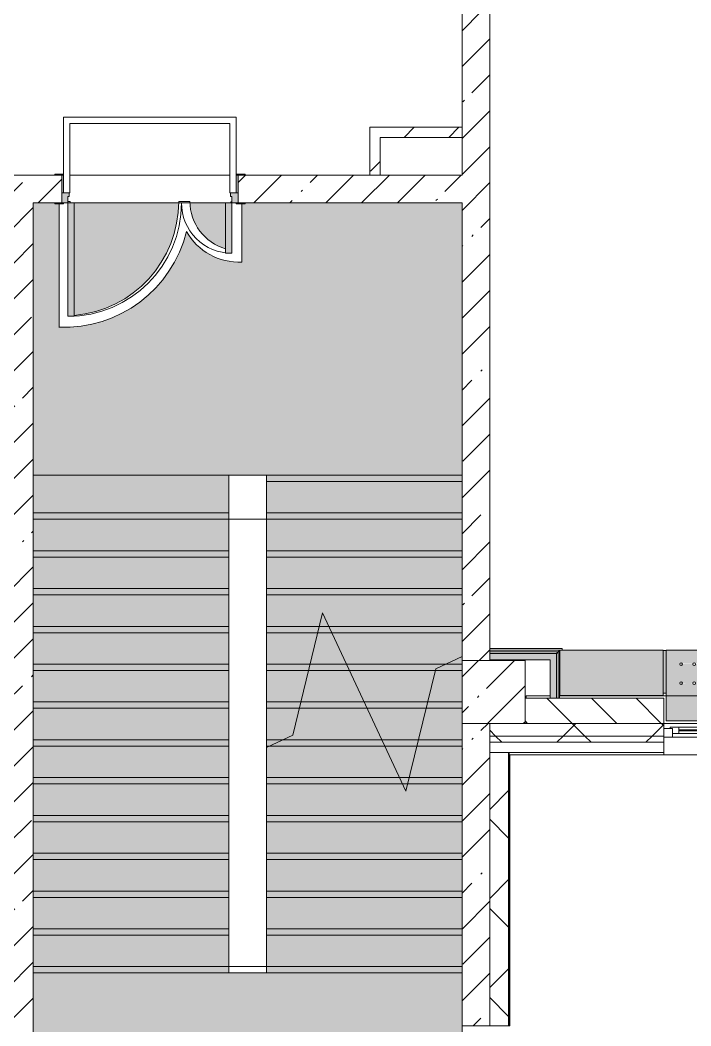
# Model space of a CAD drawing. Header units: millimetres. Extents: x 11693 to 241752, y -8553 to 29926.
# Drawn here: x 161715 to 167035, y 1150 to 9130 of the extents above; entities that cross this region are included whole.
import ezdxf

# ---------------------------------------------------------------- set-up
doc = ezdxf.new("R2010")
doc.units = ezdxf.units.MM
doc.linetypes.add('200_ШТРИХ__ш1_п0_6_', pattern=[80, 50, -30])
for name, color, linetype, lineweight in [('A-DETL-MBND', 7, '200_ШТРИХ__ш1_п0_6_', 9), ('A-GLAZ-2', 7, 'Continuous', 5), ('A-WALL-2', 7, 'Continuous', 9), ('A-WALL-5', 7, 'Continuous', 5), ('I-WALL-3', 7, 'Continuous', 5), ('S-COLS', 7, 'Continuous', 5), ('S-STRS-4', 7, 'Continuous', 5), ('S-STRS-MBND-1', 7, 'Continuous', 5), ('Знаки', 7, 'Continuous', 5)]:
    doc.layers.add(name, color=color, linetype=linetype, lineweight=lineweight)
for name, color, linetype, lineweight, true_color in [('A-DOOR-2', 7, 'Continuous', 5, 0xaaaaaa), ('A-DOOR-3', 7, 'Continuous', 5, 0xe2e2e2), ('A-DOOR-FRAM-2', 7, 'Continuous', 5, 0xe2e2e2), ('A-DOOR-FRAM-3', 7, 'Continuous', 5, 0xaaaaaa), ('A-FLOR-1', 7, 'Continuous', 5, 0xaaaaaa), ('I-WALL-1', 7, 'Continuous', 5, 0xe7e7e7), ('Знаки-2', 7, 'Continuous', 5, 0xd7cfbf)]:
    doc.layers.add(name, color=color, linetype=linetype, lineweight=lineweight, true_color=true_color)
doc.layers.add('S-STRS-3', color=7, linetype='Continuous', lineweight=15, true_color=0xd7cdc4, transparency=1)
pattern_1 = [(45, (89739.8, 0), (-353.5534, 353.5534), []), (135, (89739.8, 0), (-353.5534, -353.5534), [])]
pattern_2 = [(45, (89739.8, 0), (-285.1231, 285.1231), []), (45, (90024.94, 0), (-285.1231, 285.1231), [504.031, -100.806, 16.764, -84.042])]
pattern_3 = [(45, (89739.81, 0), (-176.7767, 176.7767), [])]
pattern_4 = [(45, (89739.8, 0), (-530.33, 530.33), []), (135, (89739.8, 0), (-530.33, -530.33), [])]

# ---------------------------------------------------------------- blocks, each defined once
blk = doc.blocks.new('BSC_Колонна _Прямоугольная - 500х500-V45-Общий план 2 этажа с размещением фрагментов 2_1-2_7')
at = {"layer": 'S-COLS'}
h = blk.add_hatch(dxfattribs=at)
h.set_pattern_fill('FP_44', color=256, style=0, pattern_type=2)
h.set_pattern_definition([(45, (-75730, -3800), (-285.1231, 285.1231), []), (45, (-75444.88, -3800), (-285.1231, 285.1231), [504.031, -100.806, 16.764, -84.042])])
h.paths.add_polyline_path([(250, -250), (250, 250), (-250, 250), (-250, -250), (47.5, -250)])
for p, q in [((250, 250), (-250, 250)), ((-250, 250), (-250, -250)), ((250, -250), (250, 250)), ((-250, -250), (250, -250))]:
    blk.add_line(p, q, dxfattribs=at)
blk = doc.blocks.new('110_Дверь_СКБ_2Ст - Д-1 Лестничная клетка EIS60-24319353-Общий план 2 этажа с размещением фрагментов 2_1-2_7')
at = {"layer": 'A-DOOR-3'}
for points in [[(612.5, 1010), (612.5, 110), (662.5, 110), (662.5, 1010)], [(-587.5, 510), (-637.5, 510), (-637.5, 110), (-587.5, 110)], [(712.5, 30), (697.5, 30), (697.5, -110), (712.5, -110), (712.5, -66.3)]]:
    blk.add_hatch(color=256, dxfattribs=at).paths.add_polyline_path(points)
h = blk.add_hatch(color=256, dxfattribs=at)
h.paths.add_polyline_path([(662.5, 110), (662.5, 60), (652.5, 60), (652.5, 30), (712.5, 30), (712.5, 110)])
h.paths.add_polyline_path([(-637.5, 110), (-687.5, 110), (-687.5, 30), (-627.5, 30), (-627.5, 60), (-637.5, 60)])
at = {"layer": 'A-DOOR-FRAM-2'}
for points in [[(-672.5, 118), (-742.5, 118), (-742.5, 110), (-672.5, 110)], [(697.5, 118), (697.5, 110), (767.5, 110), (767.5, 118)], [(-672.5, 30), (-687.5, 30), (-687.5, -110), (-672.5, -110), (-672.5, -66.3)], [(-712, -110), (-742.5, -110), (-742.5, -118), (-672.5, -118), (-672.5, -110)], [(697.5, -110), (697.5, -118), (767.5, -118), (767.5, -110)]]:
    blk.add_hatch(color=256, dxfattribs=at).paths.add_polyline_path(points)
at = {"layer": 'A-DOOR-2'}
for p, q in [((662.5, 1010), (612.5, 1010)), ((612.5, 1010), (612.5, 110)), ((662.5, 110), (662.5, 1010)), ((-637.5, 510), (-637.5, 110)), ((-587.5, 510), (-637.5, 510)), ((-587.5, 110), (-587.5, 510)), ((-637.5, 110), (-587.5, 110)), ((612.5, 110), (662.5, 110))]:
    blk.add_line(p, q, dxfattribs=at)
for centre, radius, start, end in [((662.5, 110), 900, 90, 180), ((-637.5, 110), 400, 360, 90)]:
    blk.add_arc(centre, radius, start, end, dxfattribs=at)
at = {"layer": 'A-DOOR-FRAM-3'}
for p, q in [((-672.5, 118), (-742.5, 118)), ((-742.5, 118), (-742.5, 110)), ((-742.5, 110), (-672.5, 110)), ((-637.5, 110), (-687.5, 110)), ((-687.5, 110), (-687.5, 30)), ((-672.5, 110), (-672.5, 118)), ((-637.5, 60), (-637.5, 110)), ((662.5, 110), (662.5, 60)), ((712.5, 110), (662.5, 110)), ((767.5, 118), (697.5, 118)), ((697.5, 118), (697.5, 110)), ((697.5, 110), (767.5, 110)), ((712.5, 30), (712.5, 110)), ((767.5, 110), (767.5, 118)), ((-687.5, 30), (-627.5, 30)), ((-672.5, 30), (-687.5, 30)), ((-687.5, 30), (-687.5, -110)), ((-672.5, -110), (-672.5, 30)), ((-627.5, 60), (-637.5, 60)), ((-627.5, 30), (-627.5, 60)), ((662.5, 60), (652.5, 60)), ((652.5, 60), (652.5, 30)), ((652.5, 30), (712.5, 30)), ((712.5, 30), (697.5, 30)), ((697.5, 30), (697.5, -110)), ((712.5, -110), (712.5, 30)), ((-672.5, -110), (-742.5, -110)), ((-742.5, -110), (-742.5, -118)), ((-742.5, -118), (-672.5, -118)), ((-687.5, -110), (-672.5, -110)), ((-672.5, -118), (-672.5, -110)), ((697.5, -110), (712.5, -110)), ((767.5, -110), (697.5, -110)), ((697.5, -110), (697.5, -118)), ((697.5, -118), (767.5, -118)), ((767.5, -118), (767.5, -110))]:
    blk.add_line(p, q, dxfattribs=at)
blk = doc.blocks.new('120_Окно_СКБ_1Ст - 120_Окно_СКБ_1Ст 900х2500_h_-19906150-Общий план 2 этажа с размещением фрагментов 2_1-2_7')
at = {"layer": 'A-GLAZ-2'}
for p, q in [((-450, -75), (-450, -5)), ((-450, -5), (-380, -5)), ((450, -5), (-450, -5)), ((-380, -75), (-450, -75)), ((-450, -75), (-400, -75)), ((-380, -75), (-400, -75)), ((-400, -75), (-400, -85)), ((-380, -5), (-380, -75)), ((380, -35), (-380, -35)), ((-380, -35), (-380, -75)), ((-330, -85), (-330, -35)), ((-330, -55), (330, -55)), ((330, -65), (-330, -65)), ((330, -85), (330, -35)), ((380, -75), (380, -5)), ((380, -5), (450, -5)), ((380, -75), (380, -35)), ((450, -75), (380, -75)), ((400, -75), (380, -75)), ((400, -75), (450, -75)), ((400, -85), (400, -75)), ((450, -5), (450, -75)), ((-400, -85), (400, -85)), ((400, -85), (-400, -85))]:
    blk.add_line(p, q, dxfattribs=at)
blk = doc.blocks.new('Зашивка радиатора_ с перфорацией М1 - Зашивка радиатора_ с перфорацией М1-V220-Общий план 2 этажа с размещением фрагментов 2_1-2_7')
at = {"layer": 'Знаки-2'}
blk.add_hatch(color=256, dxfattribs=at).paths.add_polyline_path([(430, 380), (-430, 380), (-430, 180), (430, 180), (430, 348.5)])
h = blk.add_hatch(color=256, dxfattribs=at)
h.paths.add_polyline_path([(430.2, 180), (-430, 180), (-430, -179.9), (430.2, -179.9)])
h.paths.add_polyline_path([(1, 90.4), (320.9, 85.4), (320.9, 75.4), (312.2, 70.4), (303.6, 75.4), (303.6, 85.4), (307.2, 89), (217.2, 85.4), (216.1, 74), (208.5, 70.4), (199.8, 75.4), (199.8, 85.4), (203.5, 89), (113.4, 85.4), (113.4, 75.4), (104.7, 70.4), (96.1, 75.4), (96.1, 85.4), (99.7, 89), (9.7, 85.4), (9.7, 75.4), (1, 70.4), (-7.7, 75.4), (-7.7, 85.4), (-4, 89), (-94.1, 85.4), (-94.1, 75.4), (-102.8, 70.4), (-111.4, 75.4), (-111.4, 85.4), (-107.8, 89), (-197.8, 85.4), (-197.8, 75.4), (-206.5, 70.4), (-215.2, 75.4), (-215.2, 85.4), (-211.5, 89), (-301.6, 85.4), (-301.6, 75.4), (-310.3, 70.4), (-318.9, 75.4), (-318.9, 85.4), (-310.3, 90.4), (-295.9, 90), (-102.8, 90.4)])
h.paths.add_polyline_path([(-206.5, -59.6), (-197.8, -64.6), (-197.8, -74.6), (-201.5, -78.3), (-111.4, -74.6), (-111.4, -64.6), (-102.8, -59.6), (-94.1, -64.6), (-94.1, -74.6), (-97.8, -78.3), (-7.7, -74.6), (-7.7, -64.6), (1, -59.6), (9.7, -64.6), (9.7, -74.6), (6, -78.3), (96.1, -74.6), (96.1, -64.6), (104.7, -59.6), (113.4, -64.6), (113.4, -74.6), (109.7, -78.3), (199.8, -74.6), (199.8, -64.6), (208.5, -59.6), (217.2, -64.6), (216.1, -76), (216.1, -78.3), (303.6, -74.6), (303.6, -64.6), (312.2, -59.6), (320.9, -64.6), (320.9, -74.6), (312.2, -79.6), (309.7, -79.3), (-318.9, -74.6), (-318.9, -64.6), (-310.3, -59.6), (-301.6, -64.6), (-301.6, -74.6), (-305.3, -78.3), (-215.2, -74.6), (-215.2, -64.6), (-209.1, -60)])
at = {"layer": 'Знаки'}
for p, q in [((430, 380), (-430, 380)), ((-430, 380), (-430, 180)), ((430, 180), (430, 380)), ((-430, 180), (430, 180)), ((430.2, 180), (-430, 180)), ((-430, 180), (-430, -179.9)), ((430.2, -179.9), (430.2, 180)), ((-430, -179.9), (430.2, -179.9))]:
    blk.add_line(p, q, dxfattribs=at)
for centre, start, end in [((-310.3, 80.4), 180, 0), ((-310.3, 80.4), 0, 180), ((-206.5, 80.4), 0, 180), ((-206.5, 80.4), 180, 360), ((-102.8, 80.4), 0, 180), ((-102.8, 80.4), 180, 0), ((1, 80.4), 0, 180), ((1, 80.4), 180, 0), ((104.7, 80.4), 0, 180), ((104.7, 80.4), 180, 360), ((208.5, 80.4), 0, 180), ((208.5, 80.4), 180, 0), ((312.2, 80.4), 0, 180), ((312.2, 80.4), 180, 0), ((-310.3, -69.6), 0, 180), ((-310.3, -69.6), 180, 0), ((-206.5, -69.6), 0, 180), ((-206.5, -69.6), 180, 0), ((-102.8, -69.6), 0, 180), ((-102.8, -69.6), 180, 0), ((1, -69.6), 0, 180), ((1, -69.6), 180, 0), ((104.7, -69.6), 0, 180), ((104.7, -69.6), 180, 0), ((208.5, -69.6), 0, 180), ((208.5, -69.6), 180, 0), ((312.2, -69.6), 0, 180), ((312.2, -69.6), 180, 0)]:
    blk.add_arc(centre, 10, start, end, dxfattribs=at)
blk = doc.blocks.new('Зашивка_ опоясывающая панель - Зашивка_ опоясывающая панель-V229-Общий план 2 этажа с размещением фрагментов 2_1-2_7')
at = {"layer": 'Знаки-2'}
blk.add_hatch(color=256, dxfattribs=at).paths.add_polyline_path([(-406.2, -160), (-406.2, 180), (-430, 180), (-430, -160)])
at = {"layer": 'Знаки'}
for p, q in [((-430, -160), (-430, 180)), ((-430, 180), (-406, 180)), ((-430, -160), (-406.2, -160))]:
    blk.add_line(p, q, dxfattribs=at)
blk = doc.blocks.new('Зашивка без перфорации М3 - М3_11-30988427-Общий план 2 этажа с размещением фрагментов 2_1-2_7')
at = {"layer": 'Знаки-2'}
blk.add_hatch(color=256, dxfattribs=at).paths.add_polyline_path([(-430, 180), (-430, -179.9), (390.2, -179.9), (390.2, 180), (-156.2, 180)])
at = {"layer": 'Знаки'}
for p, q in [((390.2, 180), (-430, 180)), ((-430, 180), (-430, -179.9)), ((390.2, -179.9), (390.2, 180)), ((-430, -179.9), (390.2, -179.9))]:
    blk.add_line(p, q, dxfattribs=at)

msp = doc.modelspace()

# ---------------------------------------------------------------- hatches: boundary and pattern name
at = {"layer": 'A-WALL-5'}
h = msp.add_hatch(dxfattribs=at)
h.set_pattern_fill('FP_59', color=256, style=0, pattern_type=2)
h.set_pattern_definition([(135, (89739.81, 0), (-176.7767, -176.7767), [])])
h.paths.add_polyline_path([(166541.3, 3550), (166819.8, 3550), (166819.8, 3750), (165719.8, 3750), (165719.8, 3550)])
h.paths.add_polyline_path([(169819.8, 3550), (170089.8, 3550), (170089.8, 3750), (169819.8, 3750), (169819.8, 3601.5)])
h.paths.add_polyline_path([(168589.4, 3550), (168919.8, 3550), (168919.8, 3750), (167719.8, 3750), (167719.8, 3550)])
h = msp.add_hatch(dxfattribs=at)
h.set_pattern_fill('FP_49', color=256, style=0, pattern_type=2)
h.set_pattern_definition(pattern_1)
h.paths.add_polyline_path([(174439.8, 3450), (174439.8, 3550), (173859.8, 3550), (173859.8, 3450), (174221.5, 3450)])
h.paths.add_polyline_path([(168919.8, 3450), (168919.8, 3550), (167719.8, 3550), (167719.8, 3450), (168589.4, 3450)])
h.paths.add_polyline_path([(170089.8, 3450), (171159.8, 3450), (171159.8, 3550), (169819.8, 3550), (169819.8, 3450)])
h.paths.add_polyline_path([(165439.8, 3450), (166819.8, 3450), (166819.8, 3550), (165439.8, 3550)])
h = msp.add_hatch(dxfattribs=at)
h.set_pattern_fill('FP_49', color=256, style=0, pattern_type=2)
h.set_pattern_definition(pattern_1)
h.paths.add_polyline_path([(174539.8, 3400), (174539.8, 3450), (173859.8, 3450), (173859.8, 3400), (174439.8, 3400)])
h.paths.add_polyline_path([(169819.8, 3400), (171159.8, 3400), (171159.8, 3450), (169819.8, 3450)])
h.paths.add_polyline_path([(168919.8, 3400), (168919.8, 3450), (167719.8, 3450), (167719.8, 3400), (168589.4, 3400)])
h.paths.add_polyline_path([(166541.3, 3400), (166819.8, 3400), (166819.8, 3450), (165439.8, 3450), (165439.8, 3400), (165517.3, 3400)])
h = msp.add_hatch(dxfattribs=at)
h.set_pattern_fill('FP_49', color=256, style=0, pattern_type=2)
h.set_pattern_definition(pattern_1)
h.paths.add_polyline_path([(165439.8, -250), (165589.8, -250), (165589.8, 350), (165439.8, 350), (165439.8, -100)])
h.paths.add_polyline_path([(165589.8, 1150), (165589.8, 3320), (165439.8, 3320), (165439.8, 1150), (165517.3, 1150)])
at = {"layer": 'I-WALL-1'}
for points in [[(165919.2, 4055), (165969.2, 4055), (165969.2, 4105), (165439.8, 4105), (165439.8, 4055), (165517.3, 4055)], [(165969.2, 3750), (165969.2, 4055), (165919.2, 4055), (165919.2, 3750)]]:
    msp.add_hatch(color=256, dxfattribs=at).paths.add_polyline_path(points)
at = {"layer": 'I-WALL-3'}
h = msp.add_hatch(dxfattribs=at)
h.set_pattern_fill('FP_57', color=256, style=0, pattern_type=2)
h.set_pattern_definition(pattern_2)
h.paths.add_polyline_path([(165219.8, 7900), (165439.8, 7900), (165439.8, 9352.3), (165219.8, 9352.3), (165219.8, 8200)])
h.paths.add_polyline_path([(165219.8, 10792.3), (165439.8, 10792.3), (165439.8, 10900), (165219.8, 10895.5)])
h = msp.add_hatch(dxfattribs=at)
h.set_pattern_fill('FP_61', color=256, style=0, pattern_type=2)
h.set_pattern_definition(pattern_3)
h.paths.add_polyline_path([(164569.8, 7900), (164569.8, 8280), (164489.8, 8280), (164493.3, 7900)])
h = msp.add_hatch(dxfattribs=at)
h.set_pattern_fill('FP_61', color=256, style=0, pattern_type=2)
h.set_pattern_definition(pattern_3)
h.paths.add_polyline_path([(165219.8, 8200), (165219.8, 8280), (164569.8, 8280), (164569.8, 8200)])
h = msp.add_hatch(dxfattribs=at)
h.set_pattern_fill('FP_57', color=256, style=0, pattern_type=2)
h.set_pattern_definition(pattern_2)
h.paths.add_polyline_path([(161819.8, 120), (161819.8, 7900), (161610.5, 7900), (161610.5, 120)])
h = msp.add_hatch(dxfattribs=at)
h.set_pattern_fill('FP_57', color=256, style=0, pattern_type=2)
h.set_pattern_definition(pattern_2)
h.paths.add_polyline_path([(165219.8, 7680), (165219.8, 7900), (163444.8, 7900), (163444.8, 7680), (164493.3, 7680)])
h.paths.add_polyline_path([(161819.8, 7680), (162044.8, 7680), (162044.8, 7900), (161819.8, 7900), (161819.8, 7856.3)])
h = msp.add_hatch(dxfattribs=at)
h.set_pattern_fill('FP_57', color=256, style=0, pattern_type=2)
h.set_pattern_definition(pattern_2)
h.paths.add_polyline_path([(165439.8, -100), (165439.8, 350), (165219.8, 350), (165219.8, -100)])
h.paths.add_polyline_path([(165439.8, 1150), (165439.8, 3550), (165219.8, 3550), (165219.8, 1150)])
h.paths.add_polyline_path([(165439.8, 4050), (165439.8, 7900), (165219.8, 7900), (165219.8, 4050), (165402.1, 4050)])
h = msp.add_hatch(dxfattribs=at)
h.set_pattern_fill('FP_169', color=256, style=0, pattern_type=2)
h.set_pattern_definition(pattern_4)
h.paths.add_polyline_path([(165981.7, 4117.5), (165994.2, 4117.5), (165994.2, 4130), (165439.8, 4130), (165439.8, 4117.5), (165517.3, 4117.5)])
h = msp.add_hatch(dxfattribs=at)
h.set_pattern_fill('FP_169', color=256, style=0, pattern_type=2)
h.set_pattern_definition(pattern_4)
h.paths.add_polyline_path([(165969.2, 4105), (165981.7, 4105), (165981.7, 4117.5), (165439.8, 4117.5), (165439.8, 4105), (165517.3, 4105)])
h = msp.add_hatch(dxfattribs=at)
h.set_pattern_fill('FP_169', color=256, style=0, pattern_type=2)
h.set_pattern_definition(pattern_4)
h.paths.add_polyline_path([(165981.7, 3750), (165981.7, 4105), (165969.2, 4105), (165969.2, 3750)])
h = msp.add_hatch(dxfattribs=at)
h.set_pattern_fill('FP_169', color=256, style=0, pattern_type=2)
h.set_pattern_definition(pattern_4)
h.paths.add_polyline_path([(165981.7, 3750), (165994.2, 3750), (165994.2, 4117.5), (165981.7, 4117.5), (165981.7, 4055)])
at = {"layer": 'S-STRS-3'}
h = msp.add_hatch(color=256, dxfattribs=at)
h.paths.add_polyline_path([(163369.8, 5169.7), (163369.8, 5520), (165219.8, 5520), (165219.8, 7680), (163499.8, 7680), (163499.8, 7672), (163474.3, 7672), (163474.3, 7210.5), (163385, 7215.6), (163319.3, 7229.1), (163253.7, 7252.9), (163165.5, 7306.7), (163114.7, 7350.3), (163076.7, 7391.2), (163034.5, 7453.8), (162984.8, 7306.7), (162959.4, 7248.5), (162912.7, 7163.6), (162822.9, 7043.3), (162743.8, 6961), (162675.8, 6903.2), (162605.2, 6852.8), (162516.4, 6801.9), (162421.5, 6759.9), (162321.8, 6727.8), (162218.6, 6706.3), (162094.8, 6695.7), (162023.5, 6695.1), (162023.5, 7672), (161989.8, 7672), (161989.8, 7680), (161819.8, 7680), (161819.8, 5169.7), (162445.3, 5169.7)])
h.paths.add_polyline_path([(162144.8, 6788.7), (162233.5, 6800.2), (162336.2, 6825.7), (162445.3, 6867.9), (162531.6, 6913.1), (162622, 6975), (162706.3, 7049.5), (162783.3, 7137.5), (162822.9, 7190.3), (162876, 7282), (162918, 7379.2), (162948.4, 7480.6), (162968.9, 7622.9), (162966.7, 7680), (162144.8, 7680), (162144.8, 6796.8)])
h.paths.add_polyline_path([(163344.8, 7317.4), (163344.8, 7680), (163063.3, 7680), (163068.3, 7622.9), (163085.9, 7557.2), (163114.7, 7495.6), (163153.7, 7439.9), (163201.9, 7391.9), (163257.6, 7352.9), (163324.7, 7322.8)])
for points in [[(163669.8, 5220), (165219.8, 5220), (165219.8, 5520), (163669.8, 5520)], [(165208.7, 5469.7), (165219.8, 5469.7), (165219.8, 5520), (163669.8, 5520), (163669.8, 5469.7), (165207.1, 5469.7)], [(165219.8, 5169.7), (165219.8, 5469.7), (163669.8, 5469.7), (163669.8, 5169.7), (164574, 5169.7)], [(163669.8, 4920), (165219.8, 4920), (165219.8, 5220), (163669.8, 5220)], [(163369.8, 4869.7), (163369.8, 5169.7), (161819.8, 5169.7), (161819.8, 4869.7), (162445.3, 4869.7)], [(165219.8, 4869.7), (165219.8, 5169.7), (163669.8, 5169.7), (163669.8, 4869.7), (164493.3, 4869.7)], [(163369.8, 4569.7), (163369.8, 4869.7), (161819.8, 4869.7), (161819.8, 4569.7), (162445.3, 4569.7)], [(163669.8, 4620), (165219.8, 4620), (165219.8, 4920), (163669.8, 4920)], [(163669.8, 4569.7), (165219.8, 4569.7), (165219.8, 4869.7), (163669.8, 4869.7), (163669.8, 4620)], [(163369.8, 4269.7), (163369.8, 4569.7), (161819.8, 4569.7), (161819.8, 4269.7), (162445.3, 4269.7)], [(163669.8, 4320), (164088.4, 4320), (164114.6, 4428.1), (164165, 4320), (165219.8, 4320), (165219.8, 4620), (163669.8, 4620)], [(163669.8, 4269.7), (165219.8, 4269.7), (165219.8, 4569.7), (163669.8, 4569.7), (163669.8, 4320)], [(163369.8, 3969.7), (163369.8, 4269.7), (161819.8, 4269.7), (161819.8, 3969.7), (162445.3, 3969.7)], [(164088.4, 3969.7), (165219.8, 3969.7), (165219.8, 4269.7), (163669.8, 4269.7), (163669.8, 3969.7), (164015.5, 3969.7)], [(163369.8, 3669.7), (163369.8, 3969.7), (161819.8, 3969.7), (161819.8, 3669.7), (162445.3, 3669.7)], [(164468.3, 3669.7), (165219.8, 3669.7), (165219.8, 3969.7), (163669.8, 3969.7), (163669.8, 3669.7), (164444.8, 3669.7)], [(162445.3, 3369.7), (163369.8, 3369.7), (163369.8, 3669.7), (161819.8, 3669.7), (161819.8, 3369.7)], [(163942.6, 3369.7), (165219.8, 3369.7), (165219.8, 3669.7), (163669.8, 3669.7), (163669.8, 3369.7), (163878.4, 3369.7)], [(163369.8, 3069.7), (163369.8, 3369.7), (161819.8, 3369.7), (161819.8, 3069.7), (162445.3, 3069.7)], [(164801.2, 3069.7), (165219.8, 3069.7), (165219.8, 3369.7), (163669.8, 3369.7), (163669.8, 3069.7), (164789, 3069.7)], [(164775, 3011.9), (164801.2, 3120), (164724.6, 3120)], [(163369.8, 2769.7), (163369.8, 3069.7), (161819.8, 3069.7), (161819.8, 2769.7), (162445.3, 2769.7)], [(165219.8, 2769.7), (165219.8, 3069.7), (163669.8, 3069.7), (163669.8, 2769.7), (164801.2, 2769.7)], [(163369.8, 2469.7), (163369.8, 2769.7), (161819.8, 2769.7), (161819.8, 2469.7), (162445.3, 2469.7)], [(163669.8, 2469.7), (165219.8, 2469.7), (165219.8, 2769.7), (163669.8, 2769.7)], [(163369.8, 2169.7), (163369.8, 2469.7), (161819.8, 2469.7), (161819.8, 2169.7), (162445.3, 2169.7)], [(165219.8, 2169.7), (165219.8, 2469.7), (163669.8, 2469.7), (163669.8, 2169.7), (164493.3, 2169.7)], [(163369.8, 1869.7), (163369.8, 2169.7), (161819.8, 2169.7), (161819.8, 1869.7), (162445.3, 1869.7)], [(163669.8, 1869.7), (165219.8, 1869.7), (165219.8, 2169.7), (163669.8, 2169.7)], [(163369.8, 1569.7), (163369.8, 1869.7), (161819.8, 1869.7), (161819.8, 1569.7), (162445.3, 1569.7)], [(165219.8, 1569.7), (165219.8, 1869.7), (163669.8, 1869.7), (163669.8, 1569.7), (164493.3, 1569.7)]]:
    msp.add_hatch(color=256, dxfattribs=at).paths.add_polyline_path(points)
h = msp.add_hatch(color=256, dxfattribs=at)
h.paths.add_polyline_path([(165088.2, 4020), (165219.8, 4081.4), (165219.8, 4320), (164165, 4320), (164304.9, 4020), (165011.3, 4020)])
h.paths.add_polyline_path([(164015.5, 4020), (164088.4, 4320), (163669.8, 4320), (163669.8, 4020), (163942.6, 4020)])
h = msp.add_hatch(color=256, dxfattribs=at)
h.paths.add_polyline_path([(163669.8, 3720), (163942.6, 3720), (164015.5, 4020), (163669.8, 4020)])
h.paths.add_polyline_path([(164584.7, 3720), (164947.1, 3720), (165011.3, 3984.1), (165088.2, 4020), (164304.9, 4020), (164444.8, 3720), (164493.3, 3720)])
h = msp.add_hatch(color=256, dxfattribs=at)
h.paths.add_polyline_path([(163669.8, 3420), (163801.5, 3420), (163878.4, 3455.9), (163942.6, 3720), (163669.8, 3720), (163669.8, 3601.5)])
h.paths.add_polyline_path([(164724.6, 3420), (164874.2, 3420), (164947.1, 3720), (164444.8, 3720), (164584.7, 3420)])
h = msp.add_hatch(color=256, dxfattribs=at)
h.paths.add_polyline_path([(164801.2, 3120), (164874.2, 3420), (164584.7, 3420), (164724.6, 3120)])
h.paths.add_polyline_path([(163669.8, 3358.6), (163801.5, 3420), (163669.8, 3420)])
h = msp.add_hatch(color=256, dxfattribs=at)
h.paths.add_polyline_path([(165059.8, 120), (165219.8, 120), (165219.8, 275), (165059.8, 275), (165059.8, 199.4)])
h.paths.add_polyline_path([(162445.3, 120), (163659.4, 120), (163659.8, 595), (165219.8, 595), (165219.8, 1569.7), (161819.8, 1569.7), (161819.8, 120), (161871.8, 120)])

# ---------------------------------------------------------------- linework, layer by layer
at = {"layer": 'A-DETL-MBND'}
msp.add_line((165219.8, 595), (165219.8, 1150), dxfattribs=at)
at = {"layer": 'A-FLOR-1'}
for p, q in [((162058.1, 8360.1), (162058.1, 7908)), ((163428.1, 8360.1), (162058.1, 8360.1)), ((162108.1, 7760.1), (162108.1, 8310.1)), ((162108.1, 8310.1), (163378.1, 8310.1)), ((163378.1, 8310.1), (163378.1, 7760.1)), ((163428.1, 7760.1), (163428.1, 8360.1)), ((162059.8, 7760.1), (162108.1, 7760.1)), ((163378.1, 7760.1), (163428.1, 7760.1)), ((162023.5, 7672), (162023.5, 6695.1)), ((162113.3, 7692.1), (162094.8, 7692.1)), ((162113.3, 7680), (162113.3, 7692.1)), ((163062.4, 7690.6), (162972.7, 7690.6)), ((163394.8, 7689.1), (163385, 7689.1)), ((163385, 7689.1), (163385, 7680)), ((163474.3, 7210.5), (163474.3, 7672)), ((163669.8, 5170), (163669.8, 5520)), ((163669.8, 5520), (165219.8, 5520)), ((165219.8, 5520), (165219.8, 4817.2)), ((161819.8, 3601.5), (161819.8, 5169.7)), ((161821.1, 5170), (163669.8, 5170)), ((165439.8, 4145), (166014.2, 4145)), ((166014.2, 4145), (166014.2, 4130.9))]:
    msp.add_line(p, q, dxfattribs=at)
for centre, radius, start, end in [((162067.7, 7689.1), 905, 274.89327, 0.09571), ((163452.2, 7690.6), 389.8, 180, 253.95631), ((162067.7, 7689.1), 995, 267.45356, 346.31888), ((163451.9, 7689.1), 479.2, 209.41362, 272.67589)]:
    msp.add_arc(centre, radius, start, end, dxfattribs=at)
at = {"layer": 'A-WALL-2'}
for p, q in [((165219.8, 8200), (165219.8, 8280)), ((164489.8, 7900), (164569.8, 7900)), ((165981.7, 4117.5), (165439.8, 4117.5)), ((165969.2, 4105), (165439.8, 4105)), ((165969.2, 3750), (165969.2, 4105)), ((165981.7, 3750), (165981.7, 4117.5)), ((166819.8, 3550), (165719.8, 3550)), ((165439.8, 3450), (166819.8, 3450)), ((165439.8, 3400), (166819.8, 3400)), ((165439.8, 3320), (166819.8, 3320)), ((165439.8, 1150), (165439.8, 3320)), ((165589.8, 1150), (165589.8, 3320)), ((165592.8, 1150), (165592.8, 3320)), ((165597.8, 3300), (165592.8, 3300))]:
    msp.add_line(p, q, dxfattribs=at)
at = {"layer": 'A-WALL-5'}
for p, q in [((166819.8, 3750), (165719.8, 3750)), ((166819.8, 3300), (166819.8, 3750)), ((166819.8, 3550), (167719.8, 3550)), ((174689.8, 3300), (165597.8, 3300)), ((165597.8, 1150), (165597.8, 3300)), ((165439.8, 1150), (165597.8, 1150))]:
    msp.add_line(p, q, dxfattribs=at)
at = {"layer": 'I-WALL-3'}
for p, q in [((165439.8, 4050), (165439.8, 10900)), ((165219.8, 9352.3), (165219.8, 8280)), ((164489.8, 8280), (164489.8, 7900)), ((165219.8, 8280), (164489.8, 8280)), ((164569.8, 7900), (164569.8, 8200)), ((164569.8, 8200), (165219.8, 8200)), ((165219.8, 8200), (165219.8, 7900)), ((161989.8, 7900), (161599.8, 7900)), ((162108.1, 7900), (163378.1, 7900)), ((164489.8, 7900), (163499.8, 7900)), ((165219.8, 7900), (164569.8, 7900)), ((161819.8, 120), (161819.8, 7680)), ((161819.8, 7680), (161989.8, 7680)), ((162972.1, 7680), (162144.8, 7680)), ((163344.8, 7680), (163063.3, 7680)), ((163499.8, 7680), (165219.8, 7680)), ((165219.8, 7680), (165219.8, 4050)), ((165994.2, 4130), (165439.8, 4130)), ((165994.2, 3750), (165994.2, 4130)), ((165439.8, 4055), (165919.2, 4055)), ((165919.2, 4055), (165919.2, 3750)), ((165729.8, 3770), (165919.2, 3770)), ((165729.8, 3770), (165729.8, 3750)), ((165993.4, 3770), (166839.2, 3770)), ((165919.2, 3750), (165994.2, 3750)), ((165219.8, 3550), (165219.8, 1150)), ((165439.8, 3320), (165439.8, 3550)), ((165219.8, 1150), (165439.8, 1150))]:
    msp.add_line(p, q, dxfattribs=at)
at = {"layer": 'S-STRS-4'}
for p, q in [((162972.1, 7680), (162144.8, 7680)), ((163344.8, 7680), (163063.3, 7680)), ((163369.8, 5520), (163669.8, 5520)), ((163369.8, 5169.7), (163369.8, 5520)), ((165219.8, 5520), (163669.8, 5520)), ((163669.8, 5520), (163669.8, 5220)), ((165219.8, 5520), (163669.8, 5520)), ((163669.8, 5520), (165219.8, 5520)), ((165219.8, 5469.7), (163669.8, 5469.7)), ((165219.8, 5469.7), (163669.8, 5469.7)), ((163669.8, 5220), (163669.8, 4920)), ((165219.8, 5220), (163669.8, 5220)), ((165219.8, 5220), (163669.8, 5220)), ((161819.8, 5169.7), (163369.8, 5169.7)), ((161819.8, 5169.7), (163369.8, 5169.7)), ((163369.8, 4869.7), (163369.8, 5169.7)), ((163669.8, 5169.7), (163669.8, 4869.7)), ((165219.8, 5169.7), (163669.8, 5169.7)), ((165219.8, 5169.7), (163669.8, 5169.7)), ((161819.8, 4869.7), (163369.8, 4869.7)), ((161819.8, 4869.7), (163369.8, 4869.7)), ((163369.8, 4569.7), (163369.8, 4869.7)), ((163669.8, 4920), (163669.8, 4620)), ((165219.8, 4920), (163669.8, 4920)), ((165219.8, 4920), (163669.8, 4920)), ((163669.8, 4869.7), (163669.8, 4569.7)), ((165219.8, 4869.7), (163669.8, 4869.7)), ((165219.8, 4869.7), (163669.8, 4869.7)), ((161819.8, 4569.7), (163369.8, 4569.7)), ((161819.8, 4569.7), (163369.8, 4569.7)), ((163369.8, 4269.7), (163369.8, 4569.7)), ((163669.8, 4620), (163669.8, 4320)), ((165219.8, 4620), (163669.8, 4620)), ((165219.8, 4620), (163669.8, 4620)), ((163669.8, 4569.7), (163669.8, 4269.7)), ((165219.8, 4569.7), (163669.8, 4569.7)), ((165219.8, 4569.7), (163669.8, 4569.7)), ((163669.8, 4320), (163669.8, 4020)), ((164088.4, 4320), (163669.8, 4320)), ((164088.4, 4320), (163669.8, 4320)), ((165219.8, 4320), (164165, 4320)), ((165219.8, 4320), (164165, 4320)), ((161819.8, 4269.7), (163369.8, 4269.7)), ((161819.8, 4269.7), (163369.8, 4269.7)), ((163369.8, 3969.7), (163369.8, 4269.7)), ((163669.8, 4269.7), (163669.8, 3969.7)), ((164076.2, 4269.7), (163669.8, 4269.7)), ((164076.2, 4269.7), (163669.8, 4269.7)), ((164188.5, 4269.7), (164076.2, 4269.7)), ((164188.5, 4269.7), (164076.2, 4269.7)), ((165219.8, 4269.7), (164188.5, 4269.7)), ((165219.8, 4269.7), (164188.5, 4269.7)), ((163669.8, 4020), (163669.8, 3720)), ((164015.5, 4020), (163669.8, 4020)), ((164015.5, 4020), (163669.8, 4020)), ((165088.2, 4020), (164304.9, 4020)), ((165088.2, 4020), (164304.9, 4020)), ((161819.8, 3969.7), (163369.8, 3969.7)), ((161819.8, 3969.7), (163369.8, 3969.7)), ((163369.8, 3669.7), (163369.8, 3969.7)), ((163669.8, 3969.7), (163669.8, 3669.7)), ((164003.3, 3969.7), (163669.8, 3969.7)), ((164003.3, 3969.7), (163669.8, 3969.7)), ((164328.4, 3969.7), (164003.3, 3969.7)), ((164328.4, 3969.7), (164003.3, 3969.7)), ((165007.8, 3969.7), (164328.4, 3969.7)), ((165007.8, 3969.7), (164328.4, 3969.7)), ((165219.8, 3969.7), (165007.8, 3969.7)), ((165219.8, 3969.7), (165007.8, 3969.7)), ((163669.8, 3720), (163669.8, 3420)), ((163942.6, 3720), (163669.8, 3720)), ((163942.6, 3720), (163669.8, 3720)), ((164947.1, 3720), (164444.8, 3720)), ((164947.1, 3720), (164444.8, 3720)), ((161819.8, 3669.7), (163369.8, 3669.7)), ((161819.8, 3669.7), (163369.8, 3669.7)), ((163369.8, 3369.7), (163369.8, 3669.7)), ((163669.8, 3669.7), (163669.8, 3369.7)), ((163930.3, 3669.7), (163669.8, 3669.7)), ((163930.3, 3669.7), (163669.8, 3669.7)), ((164468.3, 3669.7), (163930.3, 3669.7)), ((164468.3, 3669.7), (163930.3, 3669.7)), ((164934.8, 3669.7), (164468.3, 3669.7)), ((164934.8, 3669.7), (164468.3, 3669.7)), ((165219.8, 3669.7), (164934.8, 3669.7)), ((165219.8, 3669.7), (164934.8, 3669.7)), ((161819.8, 3369.7), (163369.8, 3369.7)), ((161819.8, 3369.7), (163369.8, 3369.7)), ((163369.8, 3069.7), (163369.8, 3369.7)), ((163669.8, 3420), (163669.8, 3358.6)), ((163801.5, 3420), (163669.8, 3420)), ((163801.5, 3420), (163669.8, 3420)), ((163669.8, 3369.7), (163669.8, 3358.6)), ((163693.6, 3369.7), (163669.8, 3369.7)), ((163693.6, 3369.7), (163669.8, 3369.7)), ((163669.8, 3358.6), (163669.8, 3069.7)), ((164608.2, 3369.7), (163693.6, 3369.7)), ((164608.2, 3369.7), (163693.6, 3369.7)), ((164874.2, 3420), (164584.7, 3420)), ((164874.2, 3420), (164584.7, 3420)), ((164861.9, 3369.7), (164608.2, 3369.7)), ((164861.9, 3369.7), (164608.2, 3369.7)), ((165219.8, 3369.7), (164861.9, 3369.7)), ((165219.8, 3369.7), (164861.9, 3369.7)), ((164801.2, 3120), (164724.6, 3120)), ((164801.2, 3120), (164724.6, 3120)), ((161819.8, 3069.7), (163369.8, 3069.7)), ((161819.8, 3069.7), (163369.8, 3069.7)), ((163369.8, 2769.7), (163369.8, 3069.7)), ((163669.8, 3069.7), (163669.8, 2769.7)), ((164748, 3069.7), (163669.8, 3069.7)), ((164748, 3069.7), (163669.8, 3069.7)), ((164789, 3069.7), (164748, 3069.7)), ((164789, 3069.7), (164748, 3069.7)), ((165219.8, 3069.7), (164789, 3069.7)), ((165219.8, 3069.7), (164789, 3069.7)), ((161819.8, 2769.7), (163369.8, 2769.7)), ((161819.8, 2769.7), (163369.8, 2769.7)), ((163369.8, 2469.7), (163369.8, 2769.7)), ((163669.8, 2769.7), (163669.8, 2469.7)), ((165219.8, 2769.7), (163669.8, 2769.7)), ((165219.8, 2769.7), (163669.8, 2769.7)), ((161819.8, 2469.7), (163369.8, 2469.7)), ((161819.8, 2469.7), (163369.8, 2469.7)), ((163369.8, 2169.7), (163369.8, 2469.7)), ((163669.8, 2469.7), (163669.8, 2169.7)), ((165219.8, 2469.7), (163669.8, 2469.7)), ((165219.8, 2469.7), (163669.8, 2469.7)), ((161819.8, 2169.7), (163369.8, 2169.7)), ((161819.8, 2169.7), (163369.8, 2169.7)), ((163369.8, 1869.7), (163369.8, 2169.7)), ((163669.8, 2169.7), (163669.8, 1869.7)), ((165219.8, 2169.7), (163669.8, 2169.7)), ((165219.8, 2169.7), (163669.8, 2169.7)), ((161819.8, 1869.7), (163369.8, 1869.7)), ((161819.8, 1869.7), (163369.8, 1869.7)), ((163369.8, 1569.7), (163369.8, 1869.7)), ((163669.8, 1869.7), (163669.8, 1569.7)), ((165219.8, 1869.7), (163669.8, 1869.7)), ((165219.8, 1869.7), (163669.8, 1869.7)), ((161819.8, 1569.7), (163369.8, 1569.7)), ((161819.8, 1569.7), (163369.8, 1569.7)), ((163669.8, 1569.7), (163369.8, 1569.7)), ((165219.8, 1569.7), (163669.8, 1569.7)), ((165219.8, 1569.7), (163669.8, 1569.7))]:
    msp.add_line(p, q, dxfattribs=at)
at = {"layer": 'S-STRS-MBND-1'}
for p, q in [((165219.8, 7680), (161819.8, 7680)), ((161819.8, 7680), (161819.8, 5520)), ((165219.8, 5520), (165219.8, 7680)), ((161819.8, 5520), (163369.8, 5520)), ((161819.8, 1620), (161819.8, 5520)), ((161819.8, 5520), (163369.8, 5520)), ((163369.8, 5520), (165219.8, 5520)), ((163369.8, 1620), (163369.8, 5520)), ((161819.8, 5220), (163369.8, 5220)), ((161819.8, 5220), (163369.8, 5220)), ((161819.8, 4920), (163369.8, 4920)), ((161819.8, 4920), (163369.8, 4920)), ((161819.8, 4620), (163369.8, 4620)), ((161819.8, 4620), (163369.8, 4620)), ((163878.4, 3455.9), (164114.6, 4428.1)), ((164114.6, 4428.1), (164775, 3011.9)), ((161819.8, 4320), (163369.8, 4320)), ((161819.8, 4320), (163369.8, 4320)), ((164165, 4320), (164088.4, 4320)), ((164165, 4320), (164088.4, 4320)), ((165011.3, 3984.1), (165219.8, 4081.4)), ((161819.8, 4020), (163369.8, 4020)), ((161819.8, 4020), (163369.8, 4020)), ((164304.9, 4020), (164015.5, 4020)), ((164304.9, 4020), (164015.5, 4020)), ((165219.8, 4020), (165088.2, 4020)), ((165219.8, 4020), (165088.2, 4020)), ((164775, 3011.9), (165011.3, 3984.1)), ((161819.8, 3720), (163369.8, 3720)), ((161819.8, 3720), (163369.8, 3720)), ((164444.8, 3720), (163942.6, 3720)), ((164444.8, 3720), (163942.6, 3720)), ((165219.8, 3720), (164947.1, 3720)), ((165219.8, 3720), (164947.1, 3720)), ((163669.8, 3358.6), (163878.4, 3455.9)), ((161819.8, 3420), (163369.8, 3420)), ((161819.8, 3420), (163369.8, 3420)), ((163669.8, 3358.6), (163669.8, 1620)), ((164584.7, 3420), (163801.5, 3420)), ((164584.7, 3420), (163801.5, 3420)), ((165219.8, 3420), (164874.2, 3420)), ((165219.8, 3420), (164874.2, 3420)), ((165219.8, 3420), (165219.8, 1620)), ((161819.8, 3120), (163369.8, 3120)), ((161819.8, 3120), (163369.8, 3120)), ((164724.6, 3120), (163669.8, 3120)), ((164724.6, 3120), (163669.8, 3120)), ((165219.8, 3120), (164801.2, 3120)), ((165219.8, 3120), (164801.2, 3120)), ((161819.8, 2820), (163369.8, 2820)), ((161819.8, 2820), (163369.8, 2820)), ((165219.8, 2820), (163669.8, 2820)), ((165219.8, 2820), (163669.8, 2820)), ((161819.8, 2520), (163369.8, 2520)), ((161819.8, 2520), (163369.8, 2520)), ((165219.8, 2520), (163669.8, 2520)), ((165219.8, 2520), (163669.8, 2520)), ((161819.8, 2220), (163369.8, 2220)), ((161819.8, 2220), (163369.8, 2220)), ((165219.8, 2220), (163669.8, 2220)), ((165219.8, 2220), (163669.8, 2220)), ((161819.8, 1920), (163369.8, 1920)), ((161819.8, 1920), (163369.8, 1920)), ((165219.8, 1920), (163669.8, 1920)), ((165219.8, 1920), (163669.8, 1920)), ((161819.8, 1620), (161819.8, 120)), ((161819.8, 1620), (163369.8, 1620)), ((161819.8, 1620), (163369.8, 1620)), ((163669.8, 1620), (163369.8, 1620)), ((165219.8, 1620), (163669.8, 1620)), ((165219.8, 1620), (163669.8, 1620)), ((165219.8, 120), (165219.8, 1620))]:
    msp.add_line(p, q, dxfattribs=at)

# ---------------------------------------------------------------- block references
at = {"layer": 'A-DOOR-2', "rotation": 180}
msp.add_blockref('110_Дверь_СКБ_2Ст - Д-1 Лестничная клетка EIS60-24319353-Общий план 2 этажа с размещением фрагментов 2_1-2_7', (162757.3, 7790), dxfattribs=at)
at = {"layer": 'A-GLAZ-2', "rotation": 180}
msp.add_blockref('120_Окно_СКБ_1Ст - 120_Окно_СКБ_1Ст 900х2500_h_-19906150-Общий план 2 этажа с размещением фрагментов 2_1-2_7', (167269.8, 3435), dxfattribs=at)
at = {"layer": 'S-COLS'}
msp.add_blockref('BSC_Колонна _Прямоугольная - 500х500-V45-Общий план 2 этажа с размещением фрагментов 2_1-2_7', (165469.8, 3800), dxfattribs=at)
at = {"layer": 'Знаки', "rotation": 180}
for name, p in [('Зашивка без перфорации М3 - М3_11-30988427-Общий план 2 этажа с размещением фрагментов 2_1-2_7', (166385.2, 3951)), ('Зашивка радиатора_ с перфорацией М1 - Зашивка радиатора_ с перфорацией М1-V220-Общий план 2 этажа с размещением фрагментов 2_1-2_7', (167269.4, 3950))]:
    msp.add_blockref(name, p, dxfattribs=at)
at = {"layer": 'Знаки'}
msp.add_blockref('Зашивка_ опоясывающая панель - Зашивка_ опоясывающая панель-V229-Общий план 2 этажа с размещением фрагментов 2_1-2_7', (167245.4, 3949), dxfattribs=at)

doc.saveas('drawing.dxf')
